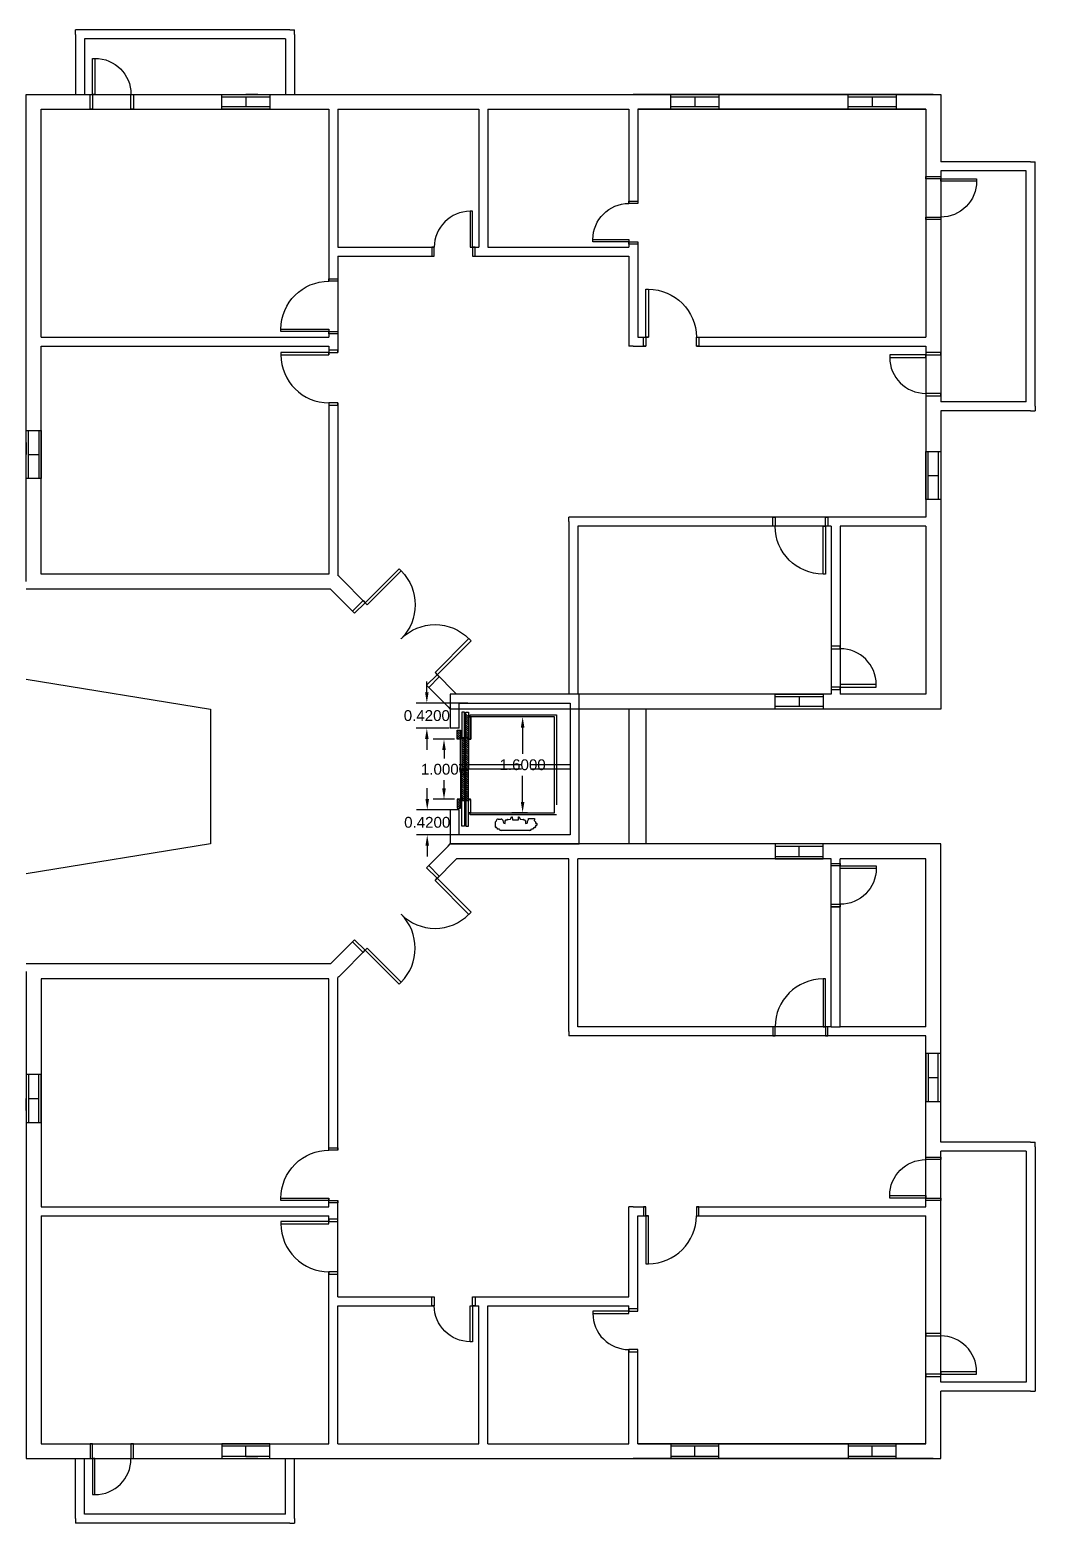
# Model space of a CAD drawing. Header units: metres. Extents: x -2 to 2771, y 0 to 5485.
# Drawn here: x 1390.58 to 1407.34, y 2721 to 2745.9 of the extents above; entities that cross this region are included whole.
import ezdxf

# ---------------------------------------------------------------- set-up
doc = ezdxf.new("R2010")
doc.units = ezdxf.units.M
doc.linetypes.add('DASHDOT', pattern=[1, 0.5, -0.25, 0, -0.25])
doc.linetypes.add('DASHED', pattern=[0.75, 0.5, -0.25])
doc.layers.get('0').update_dxf_attribs({"color": 255})
for name, color, linetype in [('CONT_35', 250, 'Continuous'), ('CONT_70', 5, 'Continuous'), ('DASH_35', 30, 'DASHED'), ('DASHD_35', 40, 'DASHDOT'), ('DIM_MM', 7, 'Continuous'), ('gate', 130, 'Continuous'), ('HATCH_35', 6, 'Continuous'), ('hole', 240, 'Continuous'), ('window', 3, 'Continuous')]:
    doc.layers.add(name, color=color, linetype=linetype)
doc.styles.get("Standard").update_dxf_attribs({"font": 'arial.ttf'})

# ---------------------------------------------------------------- blocks, each defined once
blk = doc.blocks.new('d1')
at = {"layer": 'gate'}
for points in [[(-0.08, 0.15), (-0.04, 0.15), (-0.04, 0.95), (-0.08, 0.95)], [(-0.92, 0), (-0.88, 0), (-0.88, 0.15), (-0.92, 0.15)], [(-0.04, 0), (0, 0), (0, 0.15), (-0.04, 0.15)]]:
    blk.add_lwpolyline(points, close=True, dxfattribs=at)
blk.add_arc((-0.08, 0.15), 0.8, 90, 180, dxfattribs=at)
blk = doc.blocks.new('d-2')
at = {"layer": 'gate'}
for points in [[(-0.08, 0.15), (-0.04, 0.15), (-0.04, 0.75), (-0.08, 0.75)], [(-0.72, 0), (-0.68, 0), (-0.68, 0.15), (-0.72, 0.15)], [(-0.04, 0), (0, 0), (0, 0.15), (-0.04, 0.15)]]:
    blk.add_lwpolyline(points, close=True, dxfattribs=at)
blk.add_arc((-0.08, 0.15), 0.6, 90, 180, dxfattribs=at)
blk = doc.blocks.new('w-1')
at = {"layer": 'window'}
for p, q in [((0, 0.25), (-0.8, 0.25)), ((-0.8, 0.25), (-0.8, 0)), ((-0.6, 0.25), (-0.4, 0.25)), ((-0.4, 0.25), (-0.4, 0.25)), ((0, 0), (0, 0.25)), ((0, 0.21), (-0.8, 0.21)), ((-0.8, 0.04), (0, 0.04)), ((-0.8, 0), (0, 0)), ((-0.4, 0.21), (-0.4, 0.04))]:
    blk.add_line(p, q, dxfattribs=at)
blk = doc.blocks.new('m-g')
at = {"layer": 'gate'}
for points in [[(-0.247, 0.106), (-0.212, 0.141), (-0.778, 0.707), (-0.813, 0.672)], [(-0.035, -0.035), (0, 0), (-0.177, 0.177), (-0.212, 0.141)], [(-1.378, -1.025), (-1.413, -1.06), (-1.979, -0.494), (-1.944, -0.459)], [(-1.237, -1.237), (-1.272, -1.272), (-1.449, -1.095), (-1.413, -1.06)]]:
    blk.add_lwpolyline(points, close=True, dxfattribs=at)
for centre, start, end in [((-0.247, 0.106), 135, 225), ((-1.378, -1.025), 45, 135)]:
    blk.add_arc(centre, 0.8, start, end, dxfattribs=at)
blk = doc.blocks.new('b-d')
at = {"layer": 'gate'}
for points in [[(-0.08, 0.25), (-0.04, 0.25), (-0.04, 0.85), (-0.08, 0.85)], [(-0.68, 0), (-0.68, 0.25), (-0.72, 0.25), (-0.72, 0)], [(0, 0), (0, 0.25), (-0.04, 0.25), (-0.04, 0)]]:
    blk.add_lwpolyline(points, close=True, dxfattribs=at)
blk.add_arc((-0.08, 0.25), 0.6, 90, 180, dxfattribs=at)

msp = doc.modelspace()

# ---------------------------------------------------------------- hatches: boundary and pattern name
h = msp.add_hatch()
h.set_pattern_fill('AR-B816', color=256)
h.paths.add_polyline_path([(1371.76055, 2744.82696), (1371.14381, 2744.82696), (1371.01881, 2744.82696), (1371.01881, 2743.82696), (1371.01881, 2743.70196), (1369.51881, 2743.70196), (1369.44381, 2743.70196), (1369.44381, 2743.62696), (1369.44381, 2739.62696), (1369.44381, 2739.55196), (1369.51881, 2739.55196), (1371.01881, 2739.55196), (1371.01881, 2738.86901), (1371.26881, 2738.86901), (1371.26881, 2739.80056), (1371.01881, 2739.80056), (1371.01881, 2739.70196), (1369.59381, 2739.70196), (1369.59381, 2743.55196), (1371.01881, 2743.55196), (1371.01881, 2743.45942), (1371.26881, 2743.45942), (1371.26881, 2744.57696), (1371.76055, 2744.57696)])
h.paths.add_polyline_path([(1374.71604, 2744.82696), (1372.56055, 2744.82696), (1372.56055, 2744.57696), (1374.71604, 2744.57696)])
h.paths.add_polyline_path([(1385.44381, 2745.90196), (1385.36881, 2745.90196), (1381.86881, 2745.90196), (1381.79381, 2745.90196), (1381.79381, 2745.82696), (1381.79381, 2744.82696), (1381.94381, 2744.82696), (1381.94381, 2745.75196), (1385.29381, 2745.75196), (1385.29381, 2744.82696), (1385.44381, 2744.82696), (1385.44381, 2745.82696)])
h.paths.add_polyline_path([(1382.20597, 2744.82696), (1375.51604, 2744.82696), (1375.51604, 2744.57696), (1376.06881, 2744.57696), (1376.06881, 2743.04696), (1376.21881, 2743.04696), (1376.21881, 2744.57696), (1378.56881, 2744.57696), (1378.56881, 2742.27696), (1376.21881, 2742.27696), (1376.21881, 2742.32696), (1376.06881, 2742.32696), (1376.06881, 2740.77696), (1375.97261, 2740.77696), (1375.97261, 2740.62696), (1376.14381, 2740.62696), (1376.21881, 2740.62696), (1376.21881, 2740.70196), (1376.21881, 2742.12696), (1378.64381, 2742.12696), (1378.7834, 2742.12696), (1378.7834, 2742.27696), (1378.71881, 2742.27696), (1378.71881, 2744.57696), (1381.06881, 2744.57696), (1381.06881, 2742.27696), (1379.5034, 2742.27696), (1379.5034, 2742.12696), (1381.06881, 2742.12696), (1381.06881, 2741.75134), (1381.21881, 2741.75134), (1381.21881, 2742.20196), (1381.21881, 2744.57696), (1382.20597, 2744.57696)])
h.paths.add_polyline_path([(1384.48067, 2744.82696), (1383.61881, 2744.82696), (1383.00597, 2744.82696), (1383.00597, 2744.57696), (1384.48067, 2744.57696)], flags=17)
h.paths.add_polyline_path([(1386.26881, 2744.82696), (1385.20067, 2744.82696), (1385.20067, 2744.57696), (1386.01881, 2744.57696), (1386.01881, 2740.77696), (1381.21881, 2740.77696), (1381.21881, 2740.83134), (1381.06881, 2740.83134), (1381.06881, 2740.56167), (1381.21881, 2740.56167), (1381.21881, 2740.62696), (1386.01881, 2740.62696), (1386.01881, 2739.21966), (1386.26881, 2739.21966)])
h.paths.add_polyline_path([(1390.51881, 2744.82696), (1386.26881, 2744.82696), (1386.26881, 2744.57696), (1390.51881, 2744.57696)])
h.paths.add_polyline_path([(1393.78165, 2744.82696), (1392.30694, 2744.82696), (1392.30694, 2744.57696), (1393.78165, 2744.57696)], flags=17)
h.paths.add_polyline_path([(1391.49381, 2745.75196), (1394.84381, 2745.75196), (1394.84381, 2744.82696), (1394.99381, 2744.82696), (1394.99381, 2745.82696), (1394.99381, 2745.90196), (1394.91881, 2745.90196), (1391.41881, 2745.90196), (1391.34381, 2745.90196), (1391.34381, 2745.82696), (1391.34381, 2744.82696), (1391.49381, 2744.82696)])
h.paths.add_polyline_path([(1395.71881, 2740.83134), (1395.56881, 2740.83134), (1395.56881, 2740.77696), (1390.76881, 2740.77696), (1390.76881, 2744.57696), (1391.58694, 2744.57696), (1391.58694, 2744.82696), (1390.76881, 2744.82696), (1390.51881, 2744.82696), (1390.51881, 2739.21966), (1390.76881, 2739.21966), (1390.76881, 2740.62696), (1395.56881, 2740.62696), (1395.56881, 2740.56167), (1395.71881, 2740.56167)])
h.paths.add_polyline_path([(1405.76881, 2742.73942), (1405.51881, 2742.73942), (1405.51881, 2740.77696), (1401.73501, 2740.77696), (1401.73501, 2740.62696), (1405.51881, 2740.62696), (1405.51881, 2740.52056), (1405.76881, 2740.52056)])
h.paths.add_polyline_path([(1405.76881, 2744.82696), (1405.02706, 2744.82696), (1405.02706, 2744.57696), (1405.51881, 2744.57696), (1405.51881, 2743.45942), (1405.76881, 2743.45942), (1405.76881, 2743.55196), (1407.19381, 2743.55196), (1407.19381, 2739.70196), (1405.76881, 2739.70196), (1405.76881, 2739.80056), (1405.51881, 2739.80056), (1405.51881, 2738.86901), (1405.76881, 2738.86901), (1405.76881, 2739.55196), (1407.26881, 2739.55196), (1407.34381, 2739.55196), (1407.34381, 2739.62696), (1407.34381, 2743.62696), (1407.34381, 2743.70196), (1407.26881, 2743.70196), (1405.76881, 2743.70196)])
h.paths.add_polyline_path([(1405.76881, 2738.06901), (1405.51881, 2738.06901), (1405.51881, 2737.77696), (1405.42881, 2737.77696), (1404.58881, 2737.77696), (1403.88761, 2737.77696), (1403.88761, 2737.62696), (1403.94381, 2737.62696), (1403.94381, 2735.62335), (1404.09381, 2735.62335), (1404.09381, 2737.62696), (1405.51881, 2737.62696), (1405.51881, 2734.82696), (1404.09381, 2734.82696), (1404.09381, 2734.90335), (1403.94381, 2734.90335), (1403.94381, 2734.82696), (1403.80761, 2734.82696), (1403.80761, 2734.57696), (1405.76881, 2734.57696)])
h.paths.add_polyline_path([(1399.71881, 2737.62696), (1399.83359, 2737.62696), (1400.43359, 2737.62696), (1401.56881, 2737.62696), (1401.71881, 2737.62696), (1402.96761, 2737.62696), (1402.96761, 2737.77696), (1401.64381, 2737.77696), (1400.43359, 2737.77696), (1399.79359, 2737.77696), (1399.64381, 2737.77696), (1399.56881, 2737.77696), (1399.56881, 2737.70196), (1399.56881, 2734.82696), (1399.71881, 2734.82696)])
h.paths.add_polyline_path([(1403.00761, 2734.82696), (1401.71881, 2734.82696), (1401.56881, 2734.82696), (1399.74203, 2734.82696), (1399.74203, 2734.57696), (1403.00761, 2734.57696)])
h.paths.add_polyline_path([(1400.85501, 2734.57696), (1400.56881, 2734.57696), (1400.56881, 2732.32696), (1400.85501, 2732.32696)])
h.paths.add_polyline_path([(1399.74203, 2734.82696), (1397.59203, 2734.82696), (1397.59203, 2734.67696), (1397.88177, 2734.67696), (1399.59203, 2734.67696), (1399.59203, 2734.57696), (1399.74203, 2734.57696)])
h.paths.add_polyline_path([(1372.98001, 2732.32696), (1371.01881, 2732.32696), (1371.01881, 2728.8349), (1371.26881, 2728.8349), (1371.26881, 2729.12696), (1371.35881, 2729.12696), (1372.19881, 2729.12696), (1372.90001, 2729.12696), (1372.90001, 2729.27696), (1372.84381, 2729.27696), (1372.84381, 2731.28057), (1372.69381, 2731.28057), (1372.69381, 2729.27696), (1371.26881, 2729.27696), (1371.26881, 2732.07696), (1372.69381, 2732.07696), (1372.69381, 2732.00057), (1372.84381, 2732.00057), (1372.84381, 2732.07696), (1372.98001, 2732.07696)])
h.paths.add_polyline_path([(1379.23219, 2732.29035), (1379.19558, 2732.32696), (1377.04558, 2732.32696), (1373.78001, 2732.32696), (1373.78001, 2732.07696), (1375.06881, 2732.07696), (1375.21881, 2732.07696), (1377.06881, 2732.07696), (1377.06881, 2729.27696), (1376.95402, 2729.27696), (1376.35402, 2729.27696), (1375.21881, 2729.27696), (1375.06881, 2729.27696), (1373.82001, 2729.27696), (1373.82001, 2729.12696), (1375.14381, 2729.12696), (1376.35402, 2729.12696), (1376.99402, 2729.12696), (1377.14381, 2729.12696), (1377.21881, 2729.12696), (1377.21881, 2729.20196), (1377.21881, 2732.07696), (1379.09203, 2732.07696), (1379.37926, 2731.78972), (1379.55604, 2731.9665)])
h.paths.add_polyline_path([(1376.21881, 2734.57696), (1375.93261, 2734.57696), (1375.93261, 2732.32696), (1376.21881, 2732.32696)])
h.paths.add_polyline_path([(1377.04558, 2734.82696), (1375.21881, 2734.82696), (1375.06881, 2734.82696), (1373.78001, 2734.82696), (1373.78001, 2734.57696), (1377.04558, 2734.57696)])
h.paths.add_polyline_path([(1379.19558, 2734.82696), (1377.04558, 2734.82696), (1377.04558, 2734.57696), (1377.19558, 2734.57696), (1377.19558, 2734.67696), (1379.04558, 2734.67696), (1379.04558, 2734.57696), (1379.14381, 2734.57696), (1379.19558, 2734.57696)])
h.paths.add_polyline_path([(1377.21881, 2737.77696), (1377.14381, 2737.77696), (1376.99402, 2737.77696), (1376.35402, 2737.77696), (1375.14381, 2737.77696), (1373.82001, 2737.77696), (1373.82001, 2737.62696), (1375.06881, 2737.62696), (1375.21881, 2737.62696), (1376.35402, 2737.62696), (1376.95402, 2737.62696), (1377.06881, 2737.62696), (1377.06881, 2734.82696), (1377.21881, 2734.82696), (1377.21881, 2737.70196)])
h.paths.add_polyline_path([(1396.77847, 2732.5002), (1397.63759, 2732.5002), (1397.63759, 2732.87113), (1396.77847, 2732.87113)], flags=9)
h.paths.add_polyline_path([(1396.77171, 2734.2802), (1397.63082, 2734.2802), (1397.63082, 2734.65113), (1396.77171, 2734.65113)], flags=9)
h.paths.add_polyline_path([(1398.36054, 2733.4602), (1399.21965, 2733.4602), (1399.21965, 2733.83113), (1398.36054, 2733.83113)], flags=9)
h.paths.add_polyline_path([(1397.04964, 2733.3852), (1397.90875, 2733.3852), (1397.90875, 2733.75613), (1397.04964, 2733.75613)], flags=9)
h = msp.add_hatch()
h.set_pattern_fill('AR-B816', color=256)
h.paths.add_polyline_path([(1398.21881, 2744.57696), (1400.56881, 2744.57696), (1400.56881, 2743.04696), (1400.71881, 2743.04696), (1400.71881, 2744.57696), (1401.27157, 2744.57696), (1401.27157, 2744.82696), (1400.64381, 2744.82696), (1394.58165, 2744.82696), (1394.58165, 2744.57696), (1395.56881, 2744.57696), (1395.56881, 2742.20196), (1395.56881, 2741.75134), (1395.71881, 2741.75134), (1395.71881, 2742.12696), (1397.28422, 2742.12696), (1397.28422, 2742.27696), (1395.71881, 2742.27696), (1395.71881, 2744.57696), (1398.06881, 2744.57696), (1398.06881, 2742.27696), (1398.00422, 2742.27696), (1398.00422, 2742.12696), (1398.14381, 2742.12696), (1400.56881, 2742.12696), (1400.56881, 2740.70196), (1400.56881, 2740.62696), (1400.64381, 2740.62696), (1400.81501, 2740.62696), (1400.81501, 2740.77696), (1400.71881, 2740.77696), (1400.71881, 2742.32696), (1400.56881, 2742.32696), (1400.56881, 2742.27696), (1398.21881, 2742.27696)])
h.paths.add_polyline_path([(1404.22706, 2744.82696), (1402.07157, 2744.82696), (1402.07157, 2744.57696), (1404.22706, 2744.57696)])
h.paths.add_polyline_path([(1399.71881, 2732.07696), (1401.56881, 2732.07696), (1401.71881, 2732.07696), (1403.00761, 2732.07696), (1403.00761, 2732.32696), (1397.64381, 2732.32696), (1397.59203, 2732.32696), (1397.55542, 2732.29035), (1397.23157, 2731.9665), (1397.40835, 2731.78972), (1397.69558, 2732.07696), (1399.56881, 2732.07696), (1399.56881, 2729.20196), (1399.56881, 2729.12696), (1399.64381, 2729.12696), (1399.79359, 2729.12696), (1400.43359, 2729.12696), (1401.64381, 2729.12696), (1402.96761, 2729.12696), (1402.96761, 2729.27696), (1401.71881, 2729.27696), (1401.56881, 2729.27696), (1400.43359, 2729.27696), (1399.83359, 2729.27696), (1399.71881, 2729.27696)])
h = msp.add_hatch()
h.set_pattern_fill('AR-B816', color=256)
h.paths.add_polyline_path([(1386.26881, 2738.41966), (1386.01881, 2738.41966), (1386.01881, 2736.82696), (1381.21881, 2736.82696), (1381.21881, 2739.64167), (1381.06881, 2739.64167), (1381.06881, 2736.80373), (1381.05542, 2736.79035), (1380.65126, 2736.38619), (1380.82803, 2736.20941), (1381.19558, 2736.57696), (1386.14381, 2736.57696), (1386.26881, 2736.57696), (1386.26881, 2736.70196)])
h.paths.add_polyline_path([(1395.73219, 2736.79035), (1395.71881, 2736.80373), (1395.71881, 2739.64167), (1395.56881, 2739.64167), (1395.56881, 2736.82696), (1390.76881, 2736.82696), (1390.76881, 2738.41966), (1390.51881, 2738.41966), (1390.51881, 2736.70196), (1390.51881, 2736.57696), (1390.64381, 2736.57696), (1395.59203, 2736.57696), (1395.95958, 2736.20941), (1396.13636, 2736.38619)])
h.paths.add_polyline_path([(1390.51881, 2722.32696), (1386.26881, 2722.32696), (1386.26881, 2722.07696), (1390.51881, 2722.07696)])
h = msp.add_hatch()
h.set_pattern_fill('AR-B816', color=256)
h.paths.add_polyline_path([(1405.76881, 2726.38336), (1405.51881, 2726.38336), (1405.51881, 2726.27696), (1401.73501, 2726.27696), (1401.73501, 2726.12696), (1405.51881, 2726.12696), (1405.51881, 2724.1645), (1405.76881, 2724.1645)])
h.paths.add_polyline_path([(1404.22706, 2722.32696), (1402.07157, 2722.32696), (1402.07157, 2722.07696), (1404.22706, 2722.07696)])
h.paths.add_polyline_path([(1393.78165, 2722.32696), (1392.30694, 2722.32696), (1392.30694, 2722.07696), (1393.16881, 2722.07696), (1393.78165, 2722.07696)])
h.paths.add_polyline_path([(1394.99381, 2722.07696), (1394.84381, 2722.07696), (1394.84381, 2721.15196), (1391.49381, 2721.15196), (1391.49381, 2722.07696), (1391.34381, 2722.07696), (1391.34381, 2721.07696), (1391.34381, 2721.00196), (1391.41881, 2721.00196), (1394.91881, 2721.00196), (1394.99381, 2721.00196), (1394.99381, 2721.07696)])

# ---------------------------------------------------------------- linework, layer by layer
for p, q in [((1391.41881, 2745.90196), (1391.34381, 2745.90196)), ((1391.34381, 2745.82696), (1391.34381, 2745.90196)), ((1391.34381, 2745.82696), (1391.34381, 2744.82696)), ((1394.91881, 2745.90196), (1391.41881, 2745.90196)), ((1394.91881, 2745.90196), (1391.41881, 2745.90196)), ((1391.49381, 2745.75196), (1391.49381, 2744.82696)), ((1394.84381, 2745.75196), (1391.49381, 2745.75196)), ((1394.84381, 2745.75196), (1394.84381, 2744.82696)), ((1394.91881, 2745.90196), (1394.99381, 2745.90196)), ((1394.99381, 2745.82696), (1394.99381, 2745.90196)), ((1394.99381, 2745.82696), (1394.99381, 2744.82696)), ((1390.76881, 2744.82696), (1393.16881, 2744.82696)), ((1405.64381, 2744.82696), (1400.64381, 2744.82696)), ((1405.76881, 2744.82696), (1405.76881, 2744.70196)), ((1405.76881, 2744.82696), (1405.76881, 2743.82696)), ((1395.56881, 2744.57696), (1395.56881, 2742.20196)), ((1395.71881, 2744.57696), (1395.71881, 2742.27696)), ((1398.06881, 2744.57696), (1398.06881, 2742.27696)), ((1398.21881, 2744.57696), (1398.21881, 2742.27696)), ((1400.56881, 2744.57696), (1400.56881, 2743.00696)), ((1400.71881, 2744.57696), (1400.71881, 2743.00696)), ((1405.51881, 2744.57696), (1400.71881, 2744.57696)), ((1407.26881, 2743.70196), (1405.76881, 2743.70196)), ((1407.19381, 2743.55196), (1405.76881, 2743.55196)), ((1407.19381, 2739.70196), (1407.19381, 2743.55196)), ((1407.26881, 2743.70196), (1407.34381, 2743.70196)), ((1407.34381, 2743.62696), (1407.34381, 2743.70196)), ((1407.34381, 2739.62696), (1407.34381, 2743.62696)), ((1395.71881, 2742.27696), (1397.32422, 2742.27696)), ((1397.92422, 2742.27696), (1398.06881, 2742.27696)), ((1398.21881, 2742.27696), (1400.56881, 2742.27696)), ((1400.56881, 2742.40696), (1400.56881, 2742.27696)), ((1400.71881, 2742.36696), (1400.71881, 2740.77696)), ((1395.56881, 2742.20196), (1395.56881, 2741.71134)), ((1395.71881, 2742.12696), (1397.32422, 2742.12696)), ((1395.71881, 2742.12696), (1395.71881, 2740.52167)), ((1397.96422, 2742.12696), (1398.14381, 2742.12696)), ((1398.14381, 2742.12696), (1400.56881, 2742.12696)), ((1400.56881, 2742.12696), (1400.56881, 2740.70196)), ((1390.76881, 2740.77696), (1395.56881, 2740.77696)), ((1395.56881, 2740.91134), (1395.56881, 2740.77696)), ((1400.71881, 2740.77696), (1400.89501, 2740.77696)), ((1401.69501, 2740.77696), (1405.51881, 2740.77696)), ((1390.76881, 2740.62696), (1395.56881, 2740.62696)), ((1395.56881, 2740.62696), (1395.56881, 2740.48167)), ((1400.56881, 2740.70196), (1400.56881, 2740.62696)), ((1400.64381, 2740.62696), (1400.56881, 2740.62696)), ((1400.64381, 2740.62696), (1400.85501, 2740.62696)), ((1401.69501, 2740.62696), (1405.51881, 2740.62696)), ((1395.56881, 2739.68167), (1395.56881, 2736.82696)), ((1395.71881, 2739.68167), (1395.71881, 2736.80373)), ((1407.19381, 2739.70196), (1405.76881, 2739.70196)), ((1407.26881, 2739.55196), (1405.76881, 2739.55196)), ((1407.26881, 2739.55196), (1407.34381, 2739.55196)), ((1407.34381, 2739.62696), (1407.34381, 2739.55196)), ((1399.64381, 2737.77696), (1399.56881, 2737.77696)), ((1399.56881, 2737.70196), (1399.56881, 2737.77696)), ((1399.79359, 2737.77696), (1399.64381, 2737.77696)), ((1400.43359, 2737.77696), (1399.79359, 2737.77696)), ((1401.64381, 2737.77696), (1400.43359, 2737.77696)), ((1404.58881, 2737.77696), (1401.64381, 2737.77696)), ((1405.42881, 2737.77696), (1404.58881, 2737.77696)), ((1405.51881, 2737.77696), (1405.42881, 2737.77696)), ((1399.56881, 2737.70196), (1399.56881, 2734.82696)), ((1399.83359, 2737.62696), (1399.71881, 2737.62696)), ((1399.71881, 2737.62696), (1399.71881, 2734.82696)), ((1400.43359, 2737.62696), (1399.83359, 2737.62696)), ((1401.56881, 2737.62696), (1400.43359, 2737.62696)), ((1401.71881, 2737.62696), (1401.56881, 2737.62696)), ((1403.94381, 2737.62696), (1401.71881, 2737.62696)), ((1403.94381, 2737.62696), (1403.94381, 2734.82696)), ((1404.58881, 2737.62696), (1404.09381, 2737.62696)), ((1405.51881, 2737.62696), (1404.09381, 2737.62696)), ((1404.09381, 2737.62696), (1404.09381, 2734.82696)), ((1405.51881, 2737.62696), (1405.38881, 2737.62696)), ((1395.56881, 2736.82696), (1390.76881, 2736.82696)), ((1395.73219, 2736.79035), (1395.71881, 2736.80373)), ((1396.20707, 2736.31547), (1395.73219, 2736.79035)), ((1390.64381, 2736.57696), (1390.51881, 2736.57696)), ((1395.59203, 2736.57696), (1390.64381, 2736.57696)), ((1395.99493, 2736.17405), (1395.59203, 2736.57696)), ((1396.77275, 2735.74979), (1396.77195, 2735.75059)), ((1397.69558, 2734.82696), (1397.33764, 2735.1849)), ((1397.55542, 2734.61357), (1397.19622, 2734.97277)), ((1401.71881, 2734.82696), (1401.56881, 2734.82696)), ((1397.55542, 2734.61357), (1397.59203, 2734.57696)), ((1397.64381, 2734.57696), (1397.59203, 2734.57696)), ((1400.56881, 2734.57696), (1400.56881, 2732.32696)), ((1400.85501, 2734.57696), (1400.85501, 2732.32696)), ((1397.55542, 2732.29035), (1397.19622, 2731.93115)), ((1397.55542, 2732.29035), (1397.59203, 2732.32696)), ((1397.64381, 2732.32696), (1397.59203, 2732.32696)), ((1397.69558, 2732.07696), (1397.33764, 2731.71901)), ((1399.56881, 2729.20196), (1399.56881, 2732.07696)), ((1399.71881, 2729.27696), (1399.71881, 2732.07696)), ((1401.71881, 2732.07696), (1401.56881, 2732.07696)), ((1403.94381, 2729.27696), (1403.94381, 2732.07696)), ((1404.09381, 2729.27696), (1404.09381, 2732.07696)), ((1396.77275, 2731.15413), (1396.77195, 2731.15333)), ((1403.94381, 2731.28057), (1404.09381, 2731.28057)), ((1395.99493, 2730.72986), (1395.59203, 2730.32696)), ((1396.20707, 2730.58844), (1395.73219, 2730.11357)), ((1390.64381, 2730.32696), (1390.51881, 2730.32696)), ((1395.59203, 2730.32696), (1390.64381, 2730.32696)), ((1395.56881, 2730.07696), (1390.76881, 2730.07696)), ((1395.56881, 2727.22225), (1395.56881, 2730.07696)), ((1395.73219, 2730.11357), (1395.71881, 2730.10018)), ((1395.71881, 2727.22225), (1395.71881, 2730.10018)), ((1399.56881, 2729.20196), (1399.56881, 2729.12696)), ((1399.64381, 2729.12696), (1399.56881, 2729.12696)), ((1399.79359, 2729.12696), (1399.64381, 2729.12696)), ((1399.83359, 2729.27696), (1399.71881, 2729.27696)), ((1400.43359, 2729.12696), (1399.79359, 2729.12696)), ((1400.43359, 2729.27696), (1399.83359, 2729.27696)), ((1401.56881, 2729.27696), (1400.43359, 2729.27696)), ((1401.64381, 2729.12696), (1400.43359, 2729.12696)), ((1401.71881, 2729.27696), (1401.56881, 2729.27696)), ((1404.58881, 2729.12696), (1401.64381, 2729.12696)), ((1403.94381, 2729.27696), (1401.71881, 2729.27696)), ((1403.94381, 2729.27696), (1404.09381, 2729.27696)), ((1404.58881, 2729.27696), (1404.09381, 2729.27696)), ((1405.51881, 2729.27696), (1404.09381, 2729.27696)), ((1405.42881, 2729.12696), (1404.58881, 2729.12696)), ((1405.51881, 2729.27696), (1405.38881, 2729.27696)), ((1405.51881, 2729.12696), (1405.42881, 2729.12696)), ((1407.26881, 2727.35196), (1405.76881, 2727.35196)), ((1407.26881, 2727.35196), (1407.34381, 2727.35196)), ((1407.34381, 2727.27696), (1407.34381, 2727.35196)), ((1407.19381, 2727.20196), (1405.76881, 2727.20196)), ((1407.19381, 2727.20196), (1407.19381, 2723.35196)), ((1407.34381, 2727.27696), (1407.34381, 2723.27696)), ((1395.56881, 2726.27696), (1395.56881, 2726.42225)), ((1395.71881, 2724.77696), (1395.71881, 2726.38225)), ((1390.76881, 2726.27696), (1395.56881, 2726.27696)), ((1390.76881, 2726.12696), (1395.56881, 2726.12696)), ((1395.56881, 2725.99257), (1395.56881, 2726.12696)), ((1400.56881, 2726.20196), (1400.56881, 2726.27696)), ((1400.64381, 2726.27696), (1400.56881, 2726.27696)), ((1400.56881, 2724.77696), (1400.56881, 2726.20196)), ((1400.64381, 2726.27696), (1400.85501, 2726.27696)), ((1400.71881, 2724.53696), (1400.71881, 2726.12696)), ((1400.71881, 2726.12696), (1400.89501, 2726.12696)), ((1401.69501, 2726.27696), (1405.51881, 2726.27696)), ((1401.69501, 2726.12696), (1405.51881, 2726.12696)), ((1395.56881, 2724.70196), (1395.56881, 2725.19257)), ((1395.56881, 2722.32696), (1395.56881, 2724.70196)), ((1395.71881, 2724.77696), (1397.32422, 2724.77696)), ((1395.71881, 2722.32696), (1395.71881, 2724.62696)), ((1395.71881, 2724.62696), (1397.32422, 2724.62696)), ((1397.92422, 2724.62696), (1398.06881, 2724.62696)), ((1397.96422, 2724.77696), (1398.14381, 2724.77696)), ((1398.06881, 2722.32696), (1398.06881, 2724.62696)), ((1398.14381, 2724.77696), (1400.56881, 2724.77696)), ((1398.21881, 2722.32696), (1398.21881, 2724.62696)), ((1398.21881, 2724.62696), (1400.56881, 2724.62696)), ((1400.56881, 2724.49696), (1400.56881, 2724.62696)), ((1400.56881, 2722.32696), (1400.56881, 2723.89696)), ((1400.71881, 2722.32696), (1400.71881, 2723.89696)), ((1407.19381, 2723.35196), (1405.76881, 2723.35196)), ((1407.26881, 2723.20196), (1405.76881, 2723.20196)), ((1405.76881, 2722.07696), (1405.76881, 2723.07696)), ((1407.26881, 2723.20196), (1407.34381, 2723.20196)), ((1407.34381, 2723.27696), (1407.34381, 2723.20196)), ((1405.51881, 2722.32696), (1400.71881, 2722.32696)), ((1390.76881, 2722.07696), (1393.16881, 2722.07696)), ((1391.34381, 2721.07696), (1391.34381, 2722.07696)), ((1391.49381, 2721.15196), (1391.49381, 2722.07696)), ((1394.84381, 2721.15196), (1394.84381, 2722.07696)), ((1394.99381, 2721.07696), (1394.99381, 2722.07696)), ((1405.64381, 2722.07696), (1400.64381, 2722.07696)), ((1405.76881, 2722.07696), (1405.76881, 2722.20196)), ((1391.34381, 2721.07696), (1391.34381, 2721.00196)), ((1394.84381, 2721.15196), (1391.49381, 2721.15196)), ((1394.99381, 2721.07696), (1394.99381, 2721.00196)), ((1391.41881, 2721.00196), (1391.34381, 2721.00196)), ((1394.91881, 2721.00196), (1391.41881, 2721.00196)), ((1394.91881, 2721.00196), (1391.41881, 2721.00196)), ((1394.91881, 2721.00196), (1394.99381, 2721.00196))]:
    msp.add_line(p, q)
for points in [[(1390.51881, 2736.70196), (1390.51881, 2744.82696), (1405.76881, 2744.82696), (1405.76881, 2743.70196)], [(1390.76881, 2740.77696), (1390.76881, 2744.57696), (1395.56881, 2744.57696)], [(1395.71881, 2744.57696), (1398.06881, 2744.57696)], [(1398.21881, 2744.57696), (1400.56881, 2744.57696)], [(1400.71881, 2744.57696), (1405.51881, 2744.57696), (1405.51881, 2740.77696)], [(1405.76881, 2743.55196), (1405.76881, 2739.70196)], [(1390.76881, 2736.82696), (1390.76881, 2740.62696)], [(1405.51881, 2740.62696), (1405.51881, 2737.77696)], [(1405.76881, 2739.55196), (1405.76881, 2734.57696), (1397.64381, 2734.57696)], [(1405.51881, 2737.62696), (1405.51881, 2734.82696), (1404.09381, 2734.82696)], [(1399.56881, 2734.82696), (1397.69558, 2734.82696)], [(1401.56881, 2734.82696), (1399.71881, 2734.82696)], [(1403.94381, 2734.82696), (1401.71881, 2734.82696)], [(1405.76881, 2727.35196), (1405.76881, 2732.32696), (1397.64381, 2732.32696)], [(1399.56881, 2732.07696), (1397.69558, 2732.07696)], [(1401.56881, 2732.07696), (1399.71881, 2732.07696)], [(1403.94381, 2732.07696), (1401.71881, 2732.07696)], [(1405.51881, 2729.27696), (1405.51881, 2732.07696), (1404.09381, 2732.07696)], [(1390.51881, 2730.20196), (1390.51881, 2722.07696), (1405.76881, 2722.07696), (1405.76881, 2723.20196)], [(1390.76881, 2730.07696), (1390.76881, 2726.27696)], [(1405.51881, 2726.27696), (1405.51881, 2729.12696)], [(1405.76881, 2723.35196), (1405.76881, 2727.20196)], [(1390.76881, 2726.12696), (1390.76881, 2722.32696), (1395.56881, 2722.32696)], [(1400.71881, 2722.32696), (1405.51881, 2722.32696), (1405.51881, 2726.12696)], [(1395.71881, 2722.32696), (1398.06881, 2722.32696)], [(1398.21881, 2722.32696), (1400.56881, 2722.32696)]]:
    msp.add_lwpolyline(points)
at = {"layer": 'CONT_35', "ltscale": 3}
for p, q in [((1397.82703, 2734.52196), (1397.78203, 2734.52196)), ((1397.78203, 2734.52196), (1397.78203, 2734.09646)), ((1397.82703, 2734.09646), (1397.82703, 2734.52196)), ((1397.85203, 2734.52196), (1397.89703, 2734.52196)), ((1397.85203, 2734.09646), (1397.85203, 2734.52196)), ((1397.89703, 2734.52196), (1397.89703, 2734.09646)), ((1397.90203, 2734.44696), (1397.92703, 2734.44696)), ((1397.90203, 2734.44596), (1397.90203, 2734.44696)), ((1397.92703, 2734.44596), (1397.90203, 2734.44596)), ((1397.93103, 2734.07696), (1397.93103, 2734.44196)), ((1399.33203, 2734.44696), (1397.93203, 2734.44696)), ((1397.93203, 2734.44196), (1397.93203, 2734.07696)), ((1399.33203, 2732.84696), (1399.33203, 2734.44696)), ((1397.70703, 2734.07196), (1397.70703, 2734.22196)), ((1397.70703, 2734.22196), (1397.76403, 2734.22196)), ((1397.76403, 2734.07196), (1397.70703, 2734.07196)), ((1397.76403, 2734.22196), (1397.76403, 2734.07196)), ((1397.82703, 2734.09646), (1397.78203, 2734.09646)), ((1397.78203, 2734.09646), (1397.78203, 2733.57446)), ((1397.82703, 2733.57446), (1397.82703, 2734.09646)), ((1397.89703, 2734.09646), (1397.85203, 2734.09646)), ((1397.85203, 2733.57446), (1397.85203, 2734.09646)), ((1397.89703, 2734.07696), (1397.89703, 2734.10196)), ((1397.89703, 2734.10196), (1397.89803, 2734.10196)), ((1397.89703, 2734.09646), (1397.89703, 2733.57446)), ((1397.89803, 2734.10196), (1397.89803, 2734.07696)), ((1397.90203, 2734.07296), (1397.92703, 2734.07296)), ((1397.92703, 2734.07196), (1397.90203, 2734.07196)), ((1397.78203, 2733.57446), (1397.82703, 2733.57446)), ((1397.78203, 2733.56946), (1397.82703, 2733.56946)), ((1397.78203, 2733.04746), (1397.78203, 2733.56946)), ((1397.82703, 2733.56946), (1397.82703, 2733.04746)), ((1397.85203, 2733.60446), (1397.85203, 2733.57946)), ((1397.85203, 2733.57446), (1397.89703, 2733.57446)), ((1397.85203, 2733.56946), (1397.89703, 2733.56946)), ((1397.85203, 2733.56946), (1397.85203, 2733.04746)), ((1397.89703, 2733.04746), (1397.89703, 2733.56946)), ((1397.70703, 2733.07196), (1397.70703, 2732.92196)), ((1397.76403, 2733.07196), (1397.70703, 2733.07196)), ((1397.76403, 2732.92196), (1397.76403, 2733.07196)), ((1397.82703, 2733.04746), (1397.78203, 2733.04746)), ((1397.78203, 2732.62196), (1397.78203, 2733.04746)), ((1397.82703, 2733.04746), (1397.82703, 2732.62196)), ((1397.89703, 2733.04746), (1397.85203, 2733.04746)), ((1397.85203, 2733.04746), (1397.85203, 2732.62196)), ((1397.89703, 2733.06696), (1397.89703, 2733.04196)), ((1397.89703, 2732.62196), (1397.89703, 2733.04746)), ((1397.89703, 2733.04196), (1397.89803, 2733.04196)), ((1397.89803, 2733.04196), (1397.89803, 2733.06696)), ((1397.92703, 2733.07196), (1397.90203, 2733.07196)), ((1397.90203, 2733.07096), (1397.92703, 2733.07096)), ((1397.93103, 2733.06696), (1397.93103, 2732.85196)), ((1397.93203, 2732.85196), (1397.93203, 2733.06696)), ((1397.70703, 2732.92196), (1397.76403, 2732.92196)), ((1397.92703, 2732.84796), (1397.90203, 2732.84796)), ((1397.90203, 2732.84796), (1397.90203, 2732.84696)), ((1397.90203, 2732.84696), (1397.92703, 2732.84696)), ((1397.93203, 2732.84696), (1399.33203, 2732.84696)), ((1398.60376, 2732.74955), (1398.61414, 2732.77749)), ((1398.61414, 2732.77749), (1398.61423, 2732.78046)), ((1398.61423, 2732.78046), (1398.62623, 2732.78046)), ((1398.62623, 2732.78046), (1398.62777, 2732.72696)), ((1398.72869, 2732.72696), (1398.73023, 2732.78046)), ((1398.73023, 2732.78046), (1398.74223, 2732.78046)), ((1398.74223, 2732.78046), (1398.74232, 2732.77749)), ((1398.74232, 2732.77749), (1398.7527, 2732.74955)), ((1397.82703, 2732.62196), (1397.78203, 2732.62196)), ((1397.85203, 2732.62196), (1397.89703, 2732.62196)), ((1398.34642, 2732.6087), (1398.34644, 2732.69638)), ((1398.36702, 2732.60033), (1398.35602, 2732.60033)), ((1398.38823, 2732.57456), (1398.38771, 2732.57643)), ((1398.40997, 2732.57456), (1398.38823, 2732.57456)), ((1398.38899, 2732.7419), (1398.44125, 2732.7419)), ((1398.91805, 2732.55289), (1398.43841, 2732.55289)), ((1398.48522, 2732.67419), (1398.50827, 2732.66722)), ((1398.50827, 2732.66722), (1398.50827, 2732.72046)), ((1398.50827, 2732.72046), (1398.52067, 2732.72046)), ((1398.52067, 2732.72046), (1398.52067, 2732.72746)), ((1398.52367, 2732.73046), (1398.53837, 2732.73046)), ((1398.54623, 2732.73696), (1398.55523, 2732.73696)), ((1398.55523, 2732.73696), (1398.58949, 2732.7395)), ((1398.62777, 2732.72696), (1398.72869, 2732.72696)), ((1398.76697, 2732.7395), (1398.80123, 2732.73696)), ((1398.80123, 2732.73696), (1398.81023, 2732.73696)), ((1398.81809, 2732.73046), (1398.83279, 2732.73046)), ((1398.83579, 2732.72746), (1398.83579, 2732.72046)), ((1398.83579, 2732.72046), (1398.84819, 2732.72046)), ((1398.84819, 2732.72046), (1398.84819, 2732.66722)), ((1398.84819, 2732.66722), (1398.87124, 2732.67419)), ((1398.89698, 2732.74889), (1398.99648, 2732.74889)), ((1398.89698, 2732.7342), (1398.89698, 2732.74889)), ((1398.96823, 2732.57456), (1398.94649, 2732.57456)), ((1398.96875, 2732.57643), (1398.96823, 2732.57456)), ((1398.99648, 2732.73139), (1398.98874, 2732.73139)), ((1399.00044, 2732.60033), (1398.98944, 2732.60033)), ((1398.99401, 2732.72528), (1398.99403, 2732.72526)), ((1398.99648, 2732.74889), (1398.99648, 2732.73139)), ((1399.00045, 2732.70467), (1399.00045, 2732.70465)), ((1399.01002, 2732.69638), (1399.01003, 2732.67118)), ((1399.01003, 2732.67118), (1399.03353, 2732.67118)), ((1399.01003, 2732.63544), (1399.01004, 2732.6087)), ((1399.03353, 2732.63544), (1399.01003, 2732.63544)), ((1399.01004, 2732.6087), (1399.01004, 2732.6087)), ((1399.03653, 2732.66818), (1399.03653, 2732.63844))]:
    msp.add_line(p, q, dxfattribs=at)
for centre, radius, start, end in [((1397.92703, 2734.44196), 0.005, 0, 90), ((1397.92703, 2734.44196), 0.004, 0, 90), ((1397.90203, 2734.07696), 0.005, 180, 270), ((1397.90203, 2734.07696), 0.004, 180, 270), ((1397.92703, 2734.07696), 0.005, 270, 0), ((1397.92703, 2734.07696), 0.004, 270, 0), ((1397.90203, 2733.06696), 0.005, 90, 180), ((1397.90203, 2733.06696), 0.004, 90, 180), ((1397.92703, 2733.06696), 0.005, 0, 90), ((1397.92703, 2733.06696), 0.004, 0, 90), ((1397.92703, 2732.85196), 0.005, 270, 0), ((1397.92703, 2732.85196), 0.004, 270, 0), ((1398.35602, 2732.61001), 0.00969, 187.786219, 270), ((1398.35602, 2732.69496), 0.00969, 89.961043, 171.589967), ((1398.40176, 2732.70173), 0.04582, 149.077403, 176.348223), ((1398.4067, 2732.69239), 0.05513, 121.563304, 143.382447), ((1398.41518, 2732.62112), 0.05246, 203.353971, 238.427538), ((1398.38943, 2732.71416), 0.02775, 90.910237, 114.686453), ((1398.43841, 2732.58239), 0.0295, 195.384598, 270), ((1398.44081, 2732.71416), 0.02775, 65.313547, 89.089763), ((1398.42354, 2732.69239), 0.05513, 29.367763, 58.436696), ((1398.36207, 2732.66175), 0.12378, 5.765979, 27.774893), ((1398.52367, 2732.72746), 0.003, 90, 180), ((1398.54623, 2732.72896), 0.008, 90, 169.193077), ((1398.58823, 2732.75646), 0.017, 274.251332, 336.017791), ((1398.76823, 2732.75646), 0.017, 203.982209, 265.748668), ((1398.81023, 2732.72896), 0.008, 10.806923, 90), ((1398.83279, 2732.72746), 0.003, 0, 90), ((1398.99439, 2732.66175), 0.12378, 152.225107, 174.234021), ((1398.93292, 2732.69239), 0.05513, 130.684165, 150.632237), ((1398.91805, 2732.58239), 0.0295, 270, 344.615402), ((1398.94128, 2732.62112), 0.05246, 301.572462, 336.646029), ((1398.94976, 2732.69239), 0.05513, 36.617553, 45.015789), ((1398.9547, 2732.7017), 0.04584, 3.719519, 30.922597), ((1399.00044, 2732.61001), 0.00969, 270, 352.213765), ((1399.00044, 2732.69496), 0.00969, 8.410033, 89.961043), ((1399.03353, 2732.66818), 0.003, 0, 90), ((1399.03353, 2732.63844), 0.003, 270, 0)]:
    msp.add_arc(centre, radius, start, end, dxfattribs=at)
at = {"layer": 'CONT_70', "ltscale": 3}
for p, q in [((1397.59203, 2734.82696), (1397.59203, 2734.25696)), ((1399.74203, 2734.82696), (1397.59203, 2734.82696)), ((1399.74203, 2732.32696), (1399.74203, 2734.82696)), ((1397.74203, 2734.25696), (1397.74203, 2734.67696)), ((1397.74203, 2734.67696), (1399.59203, 2734.67696)), ((1399.59203, 2734.67696), (1399.59203, 2732.47696)), ((1397.74203, 2734.25696), (1397.59203, 2734.25696)), ((1397.59203, 2732.89696), (1397.59203, 2732.32696)), ((1397.74203, 2732.89696), (1397.59203, 2732.89696)), ((1397.74203, 2732.47696), (1397.74203, 2732.89696)), ((1397.59203, 2732.32696), (1399.74203, 2732.32696)), ((1399.59203, 2732.47696), (1397.74203, 2732.47696))]:
    msp.add_line(p, q, dxfattribs=at)
at = {"layer": 'DASH_35', "ltscale": 3}
for q in [(1397.76403, 2734.07196), (1397.76403, 2733.07196)]:
    msp.add_line((1397.76403, 2733.57196), q, dxfattribs=at)
at = {"layer": 'DASHD_35', "ltscale": 3}
for p, q in [((1397.92103, 2734.44696), (1397.92103, 2734.47946)), ((1397.92103, 2734.47946), (1399.36453, 2734.47946)), ((1399.36453, 2734.47946), (1399.36453, 2732.81446)), ((1398.77747, 2733.64696), (1397.73953, 2733.64696)), ((1398.77752, 2733.57696), (1397.74203, 2733.57696)), ((1399.59203, 2733.64696), (1398.92686, 2733.64696)), ((1399.59203, 2733.57696), (1398.92706, 2733.57696)), ((1397.92103, 2732.81446), (1397.92103, 2732.84696)), ((1399.36453, 2732.81446), (1397.92103, 2732.81446))]:
    msp.add_line(p, q, dxfattribs=at)
at = {"layer": 'DIM_MM'}
for p, q in [((1397.20047, 2734.85696), (1397.20047, 2735.03696)), ((1397.88177, 2734.67696), (1397.02047, 2734.67696)), ((1398.83957, 2734.44696), (1398.61777, 2734.44696)), ((1397.57157, 2734.25696), (1397.02047, 2734.25696)), ((1397.20047, 2734.07696), (1397.20047, 2733.89696)), ((1397.66297, 2734.07196), (1397.30687, 2734.07196)), ((1398.79777, 2734.26696), (1398.79777, 2733.82886)), ((1397.48687, 2733.89196), (1397.48687, 2733.75386)), ((1397.48687, 2733.25196), (1397.48687, 2733.39005)), ((1398.79777, 2733.02696), (1398.79777, 2733.46505)), ((1397.20723, 2733.07696), (1397.20723, 2733.25696)), ((1397.66297, 2733.07196), (1397.30687, 2733.07196)), ((1397.58507, 2732.89696), (1397.02723, 2732.89696)), ((1398.87827, 2732.84696), (1398.61777, 2732.84696)), ((1397.81107, 2732.47696), (1397.02723, 2732.47696)), ((1397.20723, 2732.29696), (1397.20723, 2732.11696))]:
    msp.add_line(p, q, dxfattribs=at)
for points in [[(1397.17047, 2734.85696), (1397.23047, 2734.85696), (1397.20047, 2734.67696)], [(1398.76777, 2734.26696), (1398.82777, 2734.26696), (1398.79777, 2734.44696)], [(1397.17047, 2734.07696), (1397.23047, 2734.07696), (1397.20047, 2734.25696)], [(1397.45687, 2733.89196), (1397.51687, 2733.89196), (1397.48687, 2734.07196)], [(1397.17723, 2733.07696), (1397.23723, 2733.07696), (1397.20723, 2732.89696)], [(1397.45687, 2733.25196), (1397.51687, 2733.25196), (1397.48687, 2733.07196)], [(1398.76777, 2733.02696), (1398.82777, 2733.02696), (1398.79777, 2732.84696)], [(1397.17723, 2732.29696), (1397.23723, 2732.29696), (1397.20723, 2732.47696)]]:
    msp.add_solid(points, dxfattribs=at)
at = {"layer": 'HATCH_35', "linetype": 'Continuous'}
for p, q in [((1397.85203, 2734.49263), (1397.89703, 2734.44763)), ((1397.85203, 2734.45727), (1397.89703, 2734.41227)), ((1397.85203, 2734.42192), (1397.89703, 2734.37692)), ((1397.85203, 2734.38656), (1397.89703, 2734.34156)), ((1397.85203, 2734.35121), (1397.89703, 2734.30621)), ((1397.85203, 2734.31585), (1397.89703, 2734.27085)), ((1397.85203, 2734.28049), (1397.89703, 2734.23549)), ((1397.70703, 2734.21336), (1397.76403, 2734.15636)), ((1397.70703, 2734.17801), (1397.76403, 2734.12101)), ((1397.70703, 2734.14265), (1397.76403, 2734.08565)), ((1397.70703, 2734.1073), (1397.74237, 2734.07196)), ((1397.73379, 2734.22196), (1397.76403, 2734.19172)), ((1397.78203, 2734.06765), (1397.82703, 2734.02265)), ((1397.78203, 2734.0323), (1397.82703, 2733.9873)), ((1397.78858, 2734.09646), (1397.82703, 2734.05801)), ((1397.82393, 2734.09646), (1397.82703, 2734.09336)), ((1397.85203, 2734.24514), (1397.89703, 2734.20014)), ((1397.85203, 2734.20978), (1397.89703, 2734.16478)), ((1397.85203, 2734.17443), (1397.89703, 2734.12943)), ((1397.85203, 2734.13907), (1397.89465, 2734.09646)), ((1397.85203, 2734.10372), (1397.85929, 2734.09646)), ((1397.85203, 2734.06836), (1397.89703, 2734.02336)), ((1397.85203, 2734.06836), (1397.89703, 2734.02336)), ((1397.85203, 2734.03301), (1397.89703, 2733.98801)), ((1397.85203, 2734.03301), (1397.89703, 2733.98801)), ((1397.85929, 2734.09646), (1397.89703, 2734.05872)), ((1397.89465, 2734.09646), (1397.89703, 2734.09407)), ((1397.78203, 2733.99694), (1397.82703, 2733.95194)), ((1397.78203, 2733.96159), (1397.82703, 2733.91659)), ((1397.78203, 2733.92623), (1397.82703, 2733.88123)), ((1397.78203, 2733.89088), (1397.82703, 2733.84588)), ((1397.78203, 2733.85552), (1397.82703, 2733.81052)), ((1397.78203, 2733.82016), (1397.82703, 2733.77516)), ((1397.78203, 2733.78481), (1397.82703, 2733.73981)), ((1397.85203, 2733.99765), (1397.89703, 2733.95265)), ((1397.85203, 2733.99765), (1397.89703, 2733.95265)), ((1397.85203, 2733.9623), (1397.89703, 2733.9173)), ((1397.85203, 2733.9623), (1397.89703, 2733.9173)), ((1397.85203, 2733.92694), (1397.89703, 2733.88194)), ((1397.85203, 2733.89159), (1397.89703, 2733.84659)), ((1397.85203, 2733.85623), (1397.89703, 2733.81123)), ((1397.85203, 2733.82088), (1397.89703, 2733.77588)), ((1397.85203, 2733.78552), (1397.89703, 2733.74052)), ((1397.78203, 2733.74945), (1397.82703, 2733.70445)), ((1397.78203, 2733.7141), (1397.82703, 2733.6691)), ((1397.78203, 2733.67874), (1397.82703, 2733.63374)), ((1397.78203, 2733.64339), (1397.82703, 2733.59839)), ((1397.78203, 2733.60803), (1397.8156, 2733.57446)), ((1397.78203, 2733.53732), (1397.82703, 2733.49232)), ((1397.78525, 2733.56946), (1397.82703, 2733.52768)), ((1397.8206, 2733.56946), (1397.82703, 2733.56303)), ((1397.85203, 2733.75016), (1397.89703, 2733.70516)), ((1397.85203, 2733.71481), (1397.89703, 2733.66981)), ((1397.85203, 2733.67945), (1397.89703, 2733.63445)), ((1397.85203, 2733.6441), (1397.89703, 2733.5991)), ((1397.85203, 2733.60874), (1397.88632, 2733.57446)), ((1397.85203, 2733.60874), (1397.88632, 2733.57446)), ((1397.85203, 2733.53803), (1397.89703, 2733.49303)), ((1397.85596, 2733.56946), (1397.89703, 2733.52839)), ((1397.89132, 2733.56946), (1397.89703, 2733.56374)), ((1397.78203, 2733.50197), (1397.82703, 2733.45697)), ((1397.78203, 2733.46661), (1397.82703, 2733.42161)), ((1397.78203, 2733.43126), (1397.82703, 2733.38626)), ((1397.78203, 2733.3959), (1397.82703, 2733.3509)), ((1397.78203, 2733.36055), (1397.82703, 2733.31555)), ((1397.78203, 2733.32519), (1397.82703, 2733.28019)), ((1397.78203, 2733.28983), (1397.82703, 2733.24483)), ((1397.85203, 2733.50268), (1397.89703, 2733.45768)), ((1397.85203, 2733.46732), (1397.89703, 2733.42232)), ((1397.85203, 2733.43197), (1397.89703, 2733.38697)), ((1397.85203, 2733.39661), (1397.89703, 2733.35161)), ((1397.85203, 2733.36126), (1397.89703, 2733.31626)), ((1397.85203, 2733.3259), (1397.89703, 2733.2809)), ((1397.85203, 2733.29055), (1397.89703, 2733.24555)), ((1397.70703, 2733.04664), (1397.76403, 2732.98964)), ((1397.71706, 2733.07196), (1397.76403, 2733.02499)), ((1397.75242, 2733.07196), (1397.76403, 2733.06035)), ((1397.78203, 2733.25448), (1397.82703, 2733.20948)), ((1397.78203, 2733.21912), (1397.82703, 2733.17412)), ((1397.78203, 2733.18377), (1397.82703, 2733.13877)), ((1397.78203, 2733.14841), (1397.82703, 2733.10341)), ((1397.78203, 2733.11306), (1397.82703, 2733.06806)), ((1397.78203, 2733.0777), (1397.81227, 2733.04746)), ((1397.85203, 2733.25519), (1397.89703, 2733.21019)), ((1397.85203, 2733.21983), (1397.89703, 2733.17483)), ((1397.85203, 2733.18448), (1397.89703, 2733.13948)), ((1397.85203, 2733.14912), (1397.89703, 2733.10412)), ((1397.85203, 2733.11377), (1397.89703, 2733.06877)), ((1397.85203, 2733.07841), (1397.88298, 2733.04746)), ((1397.70703, 2733.01128), (1397.76403, 2732.95428)), ((1397.70703, 2732.97593), (1397.761, 2732.92196)), ((1397.70703, 2732.94057), (1397.72564, 2732.92196))]:
    msp.add_line(p, q, dxfattribs=at)
at = {"layer": 'hole'}
for p, q in [((1390.51881, 2735.07696), (1393.59203, 2734.57696)), ((1393.59203, 2734.57696), (1393.59203, 2732.32696)), ((1393.59203, 2732.32696), (1390.51881, 2731.82696))]:
    msp.add_line(p, q, dxfattribs=at)

# ---------------------------------------------------------------- block references
at = {"xscale": -1, "rotation": 359.9999999999964}
msp.add_blockref('m-g', (1395.95958, 2736.20941), dxfattribs=at)
at = {"rotation": 179.9999999999725}
msp.add_blockref('m-g', (1395.95958, 2730.69451), dxfattribs=at)
at = {"layer": 'Defpoints', "xscale": -1}
for p, rotation in [((1393.78165, 2744.57696), 359.9999999999964), ((1401.27157, 2744.57696), 359.9999999999964), ((1404.22706, 2744.57696), 359.9999999999964), ((1390.76881, 2738.41966), 89.9999999999964), ((1405.76881, 2738.06901), 89.9999999999964), ((1403.00761, 2734.57696), 359.9999999999964)]:
    msp.add_blockref('w-1', p, dxfattribs=dict(at, rotation=rotation))
at = {"layer": 'Defpoints'}
for p, rotation in [((1403.00761, 2732.32696), 179.9999999999725), ((1405.76881, 2728.8349), 89.9999999999725), ((1390.76881, 2728.48425), 89.9999999999725), ((1393.78165, 2722.32696), 179.9999999999725), ((1401.27157, 2722.32696), 179.9999999999725), ((1404.22706, 2722.32696), 179.9999999999725)]:
    msp.add_blockref('w-1', p, dxfattribs=dict(at, rotation=rotation))
at = {"layer": 'gate', "xscale": -1}
for name, p, rotation in [('b-d', (1391.58694, 2744.57696), 359.9999999999964), ('b-d', (1405.51881, 2743.45942), 269.9999999999964), ('d-2', (1400.71881, 2742.32696), 89.9999999999964), ('d1', (1395.71881, 2740.83134), 89.9999999999964), ('d1', (1400.81501, 2740.62696), 359.9999999999964), ('d1', (1403.88761, 2737.77696), 180), ('d-2', (1403.94381, 2732.00057), 269.9999999999725), ('d1', (1395.71881, 2726.34225), 89.9999999999725), ('b-d', (1405.76881, 2726.38336), 90.00000000001079), ('d-2', (1398.00422, 2724.77696), 180)]:
    msp.add_blockref(name, p, dxfattribs=dict(at, rotation=rotation))
at = {"layer": 'gate'}
for name, p in [('d-2', (1398.00422, 2742.12696)), ('d1', (1403.88761, 2729.12696))]:
    msp.add_blockref(name, p, dxfattribs=at)
for name, p, rotation in [('d1', (1395.71881, 2740.56167), 89.99999999999639), ('b-d', (1405.76881, 2740.52056), 89.99999999995806), ('d-2', (1403.94381, 2734.90335), 269.9999999999964), ('d1', (1395.71881, 2726.07257), 89.9999999999725), ('d1', (1400.81501, 2726.27696), 179.9999999999725), ('d-2', (1400.71881, 2724.57696), 89.9999999999725), ('b-d', (1405.51881, 2723.4445), 269.9999999999725), ('b-d', (1391.58694, 2722.32696), 179.9999999999725)]:
    msp.add_blockref(name, p, dxfattribs=dict(at, rotation=rotation))

# ---------------------------------------------------------------- texts
at = {"layer": 'DIM_MM', "char_height": 0.18, "attachment_point": 5}
for s, insert in [('\\A1;0.4200', (1397.20047, 2734.46696)), ('\\A1;1.0000', (1397.48687, 2733.57196)), ('\\A1;1.6000', (1398.79777, 2733.64696)), ('\\A1;0.4200', (1397.20723, 2732.68696))]:
    msp.add_mtext(s, dxfattribs=dict(at, insert=insert))

doc.saveas('drawing.dxf')
